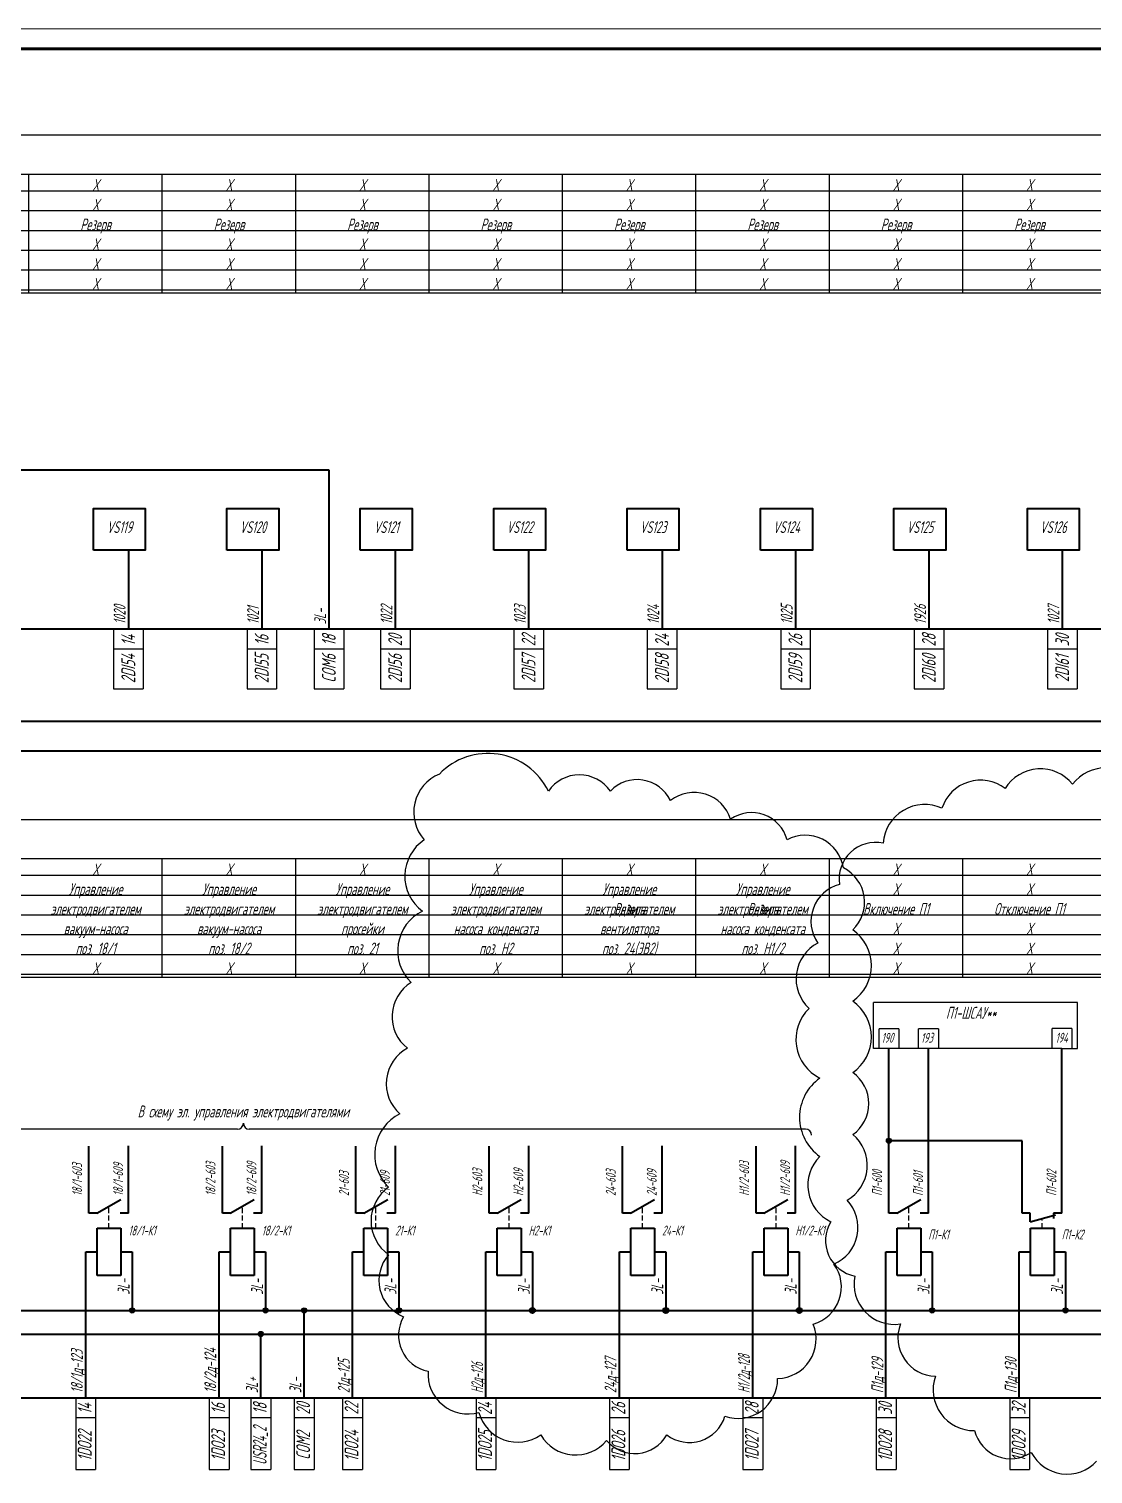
# Model space of a CAD drawing. Header units: millimetres. Extents: x -680 to 9204, y -4430 to 7779.
# Drawn here: x 4007.1 to 4276.1, y 869 to 1234.4 of the extents above; entities that cross this region are included whole.
import ezdxf
from ezdxf.enums import TextEntityAlignment as Align

# ---------------------------------------------------------------- set-up
doc = ezdxf.new("R2010")
doc.units = ezdxf.units.MM
doc.linetypes.add('HIDDEN', pattern=[9.525, 6.35, -3.175])
doc.layers.get('Defpoints').update_dxf_attribs({"color": 33})
for name, color, linetype, lineweight in [('Обводка', 6, 'Continuous', 25), ('Толст.рамка', 7, 'Continuous', 60), ('Тонк.рамка', 10, 'Continuous', 20)]:
    doc.layers.add(name, color=color, linetype=linetype, lineweight=lineweight)
doc.layers.add('ТЕКСТ', color=2, linetype='Continuous')
doc.styles.add('Simplex', font='simplex.shx', dxfattribs={"width": 0.7, "oblique": 15})

msp = doc.modelspace()

# ---------------------------------------------------------------- hatches: boundary and pattern name
h = msp.add_hatch(color=256)
edge = h.paths.add_edge_path()
edge.add_arc((4224.505, 953.251), 0.633, 0, 360)
h = msp.add_hatch(color=256)
edge = h.paths.add_edge_path()
edge.add_arc((4033.22, 910.329), 0.664, 0, 360)
h = msp.add_hatch(color=256)
edge = h.paths.add_edge_path()
edge.add_arc((4066.942, 910.329), 0.664, 0, 360)
h = msp.add_hatch(color=256)
edge = h.paths.add_edge_path()
edge.add_arc((4076.701, 910.329), 0.664, 0, 360)
h = msp.add_hatch(color=256)
edge = h.paths.add_edge_path()
edge.add_arc((4100.665, 910.329), 0.664, 0, 360)
at = {"lineweight": 40}
h = msp.add_hatch(color=256, dxfattribs=at)
edge = h.paths.add_edge_path()
edge.add_arc((4134.387, 910.329), 0.664, 0, 360)
h = msp.add_hatch(color=256)
edge = h.paths.add_edge_path()
edge.add_arc((4235.421, 910.329), 0.664, 0, 360)
h = msp.add_hatch(color=256)
edge = h.paths.add_edge_path()
edge.add_arc((4269.144, 910.329), 0.664, 0, 360)
h = msp.add_hatch(color=256)
edge = h.paths.add_edge_path()
edge.add_arc((4065.731, 904.359), 0.664, 0, 360)
at = {"layer": 'Defpoints', "lineweight": 40}
h = msp.add_hatch(color=256, dxfattribs=at)
edge = h.paths.add_edge_path()
edge.add_arc((4168.109, 910.329), 0.664, 0, 360)
h = msp.add_hatch(color=256, dxfattribs=at)
edge = h.paths.add_edge_path()
edge.add_arc((4201.831, 910.329), 0.664, 0, 360)

# ---------------------------------------------------------------- linework, layer by layer
at = {"lineweight": 40}
for p, q in [((3256.589, 1122.872), (4082.967, 1122.872)), ((4082.967, 1122.872), (4082.967, 1082.652)), ((4032.275, 1102.578), (4032.275, 1082.652)), ((4065.997, 1102.578), (4065.997, 1082.652)), ((4099.72, 1102.578), (4099.72, 1082.652)), ((4133.442, 1102.578), (4133.442, 1082.652)), ((4167.164, 1102.578), (4167.164, 1082.652)), ((4200.886, 1102.578), (4200.886, 1082.652)), ((4234.609, 1102.578), (4234.609, 1082.652)), ((4268.331, 1102.578), (4268.331, 1082.652)), ((4268.331, 1102.578), (4268.331, 1082.652)), ((3271.582, 1082.652), (4376.889, 1082.652)), ((3271.582, 1059.341), (4376.889, 1059.341)), ((3271.582, 1051.848), (4376.889, 1051.848)), ((4123.471, 934.9), (4123.471, 951.914)), ((4133.471, 934.9), (4133.471, 951.929)), ((4125.471, 934.9), (4131.533, 938.4)), ((4125.471, 934.9), (4123.471, 934.9)), ((4133.471, 934.9), (4131.348, 934.9)), ((4021.481, 888.24), (4021.481, 925.166)), ((4033.22, 925.166), (4033.22, 910.329)), ((4055.204, 888.24), (4055.204, 925.166)), ((4066.942, 925.166), (4066.942, 910.329)), ((4088.926, 888.24), (4088.926, 925.166)), ((4100.665, 925.166), (4100.665, 910.329)), ((4122.648, 888.24), (4122.648, 925.166)), ((4134.387, 925.166), (4134.387, 910.329)), ((4223.683, 888.24), (4223.683, 925.166)), ((4235.421, 925.166), (4235.421, 910.329)), ((4257.405, 888.24), (4257.405, 925.166)), ((4269.144, 925.166), (4269.144, 910.329)), ((3256.589, 910.329), (4346.479, 910.329)), ((4076.701, 888.24), (4076.701, 910.329)), ((3256.589, 904.359), (4335.509, 904.359)), ((4065.731, 888.24), (4065.731, 904.359)), ((3261.966, 888.24), (4358.728, 888.24))]:
    msp.add_line(p, q, dxfattribs=at)
at = {"lineweight": 30}
for p, q in [((4028.541, 1082.652), (4028.541, 1067.506)), ((4036.01, 1082.652), (4036.01, 1067.506)), ((4062.263, 1082.652), (4062.263, 1067.506)), ((4069.732, 1082.652), (4069.732, 1067.506)), ((4079.232, 1082.652), (4079.232, 1067.506)), ((4086.701, 1082.652), (4086.701, 1067.506)), ((4095.985, 1082.652), (4095.985, 1067.506)), ((4103.454, 1082.652), (4103.454, 1067.506)), ((4129.707, 1082.652), (4129.707, 1067.506)), ((4137.177, 1082.652), (4137.177, 1067.506)), ((4163.43, 1082.652), (4163.43, 1067.506)), ((4170.899, 1082.652), (4170.899, 1067.506)), ((4197.152, 1082.652), (4197.152, 1067.506)), ((4204.621, 1082.652), (4204.621, 1067.506)), ((4230.874, 1082.652), (4230.874, 1067.506)), ((4238.343, 1082.652), (4238.343, 1067.506)), ((4264.596, 1082.652), (4264.596, 1067.506)), ((4272.065, 1082.652), (4272.065, 1067.506)), ((4028.541, 1077.652), (4036.01, 1077.652)), ((4062.263, 1077.652), (4069.732, 1077.652)), ((4079.232, 1077.652), (4086.701, 1077.652)), ((4095.985, 1077.652), (4103.454, 1077.652)), ((4129.707, 1077.652), (4137.177, 1077.652)), ((4163.43, 1077.652), (4170.899, 1077.652)), ((4197.152, 1077.652), (4204.621, 1077.652)), ((4230.874, 1077.652), (4238.343, 1077.652)), ((4264.596, 1077.652), (4272.065, 1077.652)), ((4028.541, 1067.506), (4036.01, 1067.506)), ((4062.263, 1067.506), (4069.732, 1067.506)), ((4079.232, 1067.506), (4086.701, 1067.506)), ((4095.985, 1067.506), (4103.454, 1067.506)), ((4129.707, 1067.506), (4137.177, 1067.506)), ((4163.43, 1067.506), (4170.899, 1067.506)), ((4197.152, 1067.506), (4204.621, 1067.506)), ((4230.874, 1067.506), (4238.343, 1067.506)), ((4264.596, 1067.506), (4272.065, 1067.506)), ((4220.58, 976.583), (4220.58, 988.166)), ((4272.153, 988.166), (4220.58, 988.166)), ((4272.153, 976.598), (4272.153, 988.181)), ((4268.227, 976.583), (4220.58, 976.583)), ((4268.227, 976.598), (4272.153, 976.598)), ((4018.981, 888.24), (4018.981, 870.106)), ((4023.981, 888.24), (4023.981, 870.106)), ((4052.704, 888.24), (4052.704, 870.106)), ((4057.704, 888.24), (4057.704, 870.106)), ((4063.231, 888.24), (4063.231, 870.106)), ((4068.231, 888.24), (4068.231, 870.106)), ((4074.201, 888.24), (4074.201, 870.106)), ((4079.201, 888.24), (4079.201, 870.106)), ((4086.426, 888.24), (4086.426, 870.106)), ((4091.426, 888.24), (4091.426, 870.106)), ((4120.148, 888.24), (4120.148, 870.106)), ((4125.148, 888.24), (4125.148, 870.106)), ((4153.87, 888.24), (4153.87, 870.106)), ((4158.87, 888.24), (4158.87, 870.106)), ((4187.593, 888.24), (4187.593, 870.106)), ((4192.593, 888.24), (4192.593, 870.106)), ((4221.315, 888.24), (4221.315, 870.106)), ((4226.315, 888.24), (4226.315, 870.106)), ((4255.037, 888.24), (4255.037, 870.106)), ((4260.037, 888.24), (4260.037, 870.106)), ((4018.981, 883.24), (4023.981, 883.24)), ((4052.704, 883.24), (4057.704, 883.24)), ((4063.231, 883.24), (4068.231, 883.24)), ((4074.201, 883.24), (4079.201, 883.24)), ((4086.426, 883.24), (4091.426, 883.24)), ((4120.148, 883.24), (4125.148, 883.24)), ((4153.87, 883.24), (4158.87, 883.24)), ((4187.593, 883.24), (4192.593, 883.24)), ((4221.315, 883.24), (4226.315, 883.24)), ((4255.037, 883.24), (4260.037, 883.24)), ((4018.981, 870.106), (4023.981, 870.106)), ((4052.704, 870.106), (4057.704, 870.106)), ((4063.231, 870.106), (4068.231, 870.106)), ((4074.201, 870.106), (4079.201, 870.106)), ((4086.426, 870.106), (4091.426, 870.106)), ((4120.148, 870.106), (4125.148, 870.106)), ((4153.87, 870.106), (4158.87, 870.106)), ((4187.593, 870.106), (4192.593, 870.106)), ((4221.315, 870.106), (4226.315, 870.106)), ((4255.037, 870.106), (4260.037, 870.106))]:
    msp.add_line(p, q, dxfattribs=at)
for p, q in [((4227.005, 981.583), (4222.005, 981.583)), ((4222.005, 976.583), (4222.005, 981.583)), ((4227.005, 981.583), (4227.005, 976.583)), ((4237.005, 981.583), (4232.005, 981.583)), ((4232.005, 976.583), (4232.005, 981.583)), ((4237.005, 981.583), (4237.005, 976.583)), ((4270.727, 981.598), (4265.727, 981.598)), ((4265.727, 976.598), (4265.727, 981.598)), ((4270.727, 981.598), (4270.727, 976.598))]:
    msp.add_line(p, q)
at = {"lineweight": 40, "ltscale": 0.2}
for p, q in [((4224.505, 934.9), (4224.505, 976.583)), ((4234.505, 934.9), (4234.505, 976.583)), ((4268.227, 934.9), (4268.227, 976.583)), ((4022.304, 934.9), (4022.304, 951.914)), ((4032.304, 934.9), (4032.304, 951.929)), ((4056.026, 934.9), (4056.026, 951.914)), ((4066.026, 934.9), (4066.026, 951.929)), ((4089.748, 934.9), (4089.748, 951.914)), ((4099.748, 934.9), (4099.748, 951.929)), ((4258.227, 953.251), (4224.505, 953.251)), ((4258.227, 934.9), (4258.227, 953.251)), ((4024.304, 934.9), (4030.366, 938.4)), ((4058.026, 934.9), (4064.088, 938.4)), ((4091.748, 934.9), (4097.811, 938.4)), ((4226.505, 934.9), (4232.567, 938.4)), ((4024.304, 934.9), (4022.304, 934.9)), ((4032.304, 934.9), (4030.181, 934.9)), ((4058.026, 934.9), (4056.026, 934.9)), ((4066.026, 934.9), (4063.903, 934.9)), ((4091.748, 934.9), (4089.748, 934.9)), ((4099.748, 934.9), (4097.626, 934.9)), ((4226.505, 934.9), (4224.505, 934.9)), ((4234.505, 934.9), (4232.382, 934.9)), ((4260.227, 934.9), (4258.227, 934.9)), ((4260.227, 932.756), (4260.227, 934.9)), ((4260.227, 932.756), (4266.57, 934.54)), ((4266.105, 934.9), (4266.104, 933.616)), ((4268.227, 934.9), (4266.105, 934.9))]:
    msp.add_line(p, q, dxfattribs=at)
at = {"color": 4, "lineweight": 40, "ltscale": 0.2}
for p, q in [((4024.351, 931.166), (4030.351, 931.166)), ((4024.351, 919.166), (4024.351, 931.166)), ((4030.351, 931.166), (4030.351, 919.166)), ((4058.073, 931.166), (4064.073, 931.166)), ((4058.073, 919.166), (4058.073, 931.166)), ((4064.073, 931.166), (4064.073, 919.166)), ((4091.795, 931.166), (4097.795, 931.166)), ((4091.795, 919.166), (4091.795, 931.166)), ((4097.795, 931.166), (4097.795, 919.166)), ((4125.517, 931.166), (4131.517, 931.166)), ((4125.517, 919.166), (4125.517, 931.166)), ((4131.517, 931.166), (4131.517, 919.166)), ((4226.552, 931.166), (4232.552, 931.166)), ((4226.552, 919.166), (4226.552, 931.166)), ((4232.552, 931.166), (4232.552, 919.166)), ((4260.274, 931.166), (4266.274, 931.166)), ((4260.274, 919.166), (4260.274, 931.166)), ((4266.274, 931.166), (4266.274, 919.166)), ((4021.481, 925.166), (4024.351, 925.166)), ((4030.351, 925.166), (4033.22, 925.166)), ((4055.204, 925.166), (4058.073, 925.166)), ((4064.073, 925.166), (4066.942, 925.166)), ((4088.926, 925.166), (4091.795, 925.166)), ((4097.795, 925.166), (4100.665, 925.166)), ((4122.648, 925.166), (4125.517, 925.166)), ((4131.517, 925.166), (4134.387, 925.166)), ((4223.683, 925.166), (4226.552, 925.166)), ((4232.552, 925.166), (4235.421, 925.166)), ((4257.405, 925.166), (4260.274, 925.166)), ((4266.274, 925.166), (4269.144, 925.166)), ((4030.351, 919.166), (4024.351, 919.166)), ((4064.073, 919.166), (4058.073, 919.166)), ((4097.795, 919.166), (4091.795, 919.166)), ((4131.517, 919.166), (4125.517, 919.166)), ((4232.552, 919.166), (4226.552, 919.166)), ((4266.274, 919.166), (4260.274, 919.166))]:
    msp.add_line(p, q, dxfattribs=at)
at = {"lineweight": 40}
for points in [[(4023.444, 1102.578), (4023.444, 1113.148), (4036.542, 1113.148), (4036.542, 1102.578)], [(4057.166, 1102.578), (4057.166, 1113.148), (4070.264, 1113.148), (4070.264, 1102.578)], [(4090.888, 1102.578), (4090.888, 1113.148), (4103.986, 1113.148), (4103.986, 1102.578)], [(4124.61, 1102.578), (4124.61, 1113.148), (4137.708, 1113.148), (4137.708, 1102.578)], [(4158.333, 1102.578), (4158.333, 1113.148), (4171.431, 1113.148), (4171.431, 1102.578)], [(4192.055, 1102.578), (4192.055, 1113.148), (4205.153, 1113.148), (4205.153, 1102.578)], [(4225.777, 1102.578), (4225.777, 1113.148), (4238.875, 1113.148), (4238.875, 1102.578)], [(4259.499, 1102.578), (4259.499, 1113.148), (4272.597, 1113.148), (4272.597, 1102.578)]]:
    msp.add_lwpolyline(points, close=True, dxfattribs=at)
for centre, radius in [((4224.505, 953.251), 0.633), ((4033.22, 910.329), 0.664), ((4066.942, 910.329), 0.664), ((4076.701, 910.329), 0.664), ((4100.665, 910.329), 0.664), ((4235.421, 910.329), 0.664), ((4269.144, 910.329), 0.664), ((4065.731, 904.359), 0.664)]:
    msp.add_circle(centre, radius)
msp.add_circle((4134.387, 910.329), 0.664, dxfattribs=at)
at = {"layer": 'Defpoints'}
for p, q in [((3269.31, 1193.443), (4344.343, 1193.443)), ((3269.31, 1188.443), (4344.343, 1188.443)), ((3269.31, 1183.443), (4344.343, 1183.443)), ((3269.31, 1178.443), (4344.343, 1178.443)), ((3269.31, 1173.443), (4344.343, 1173.443)), ((3269.31, 1168.443), (4344.343, 1168.443)), ((3269.31, 1020.366), (4344.343, 1020.366)), ((3269.31, 1015.366), (4344.343, 1015.366)), ((3269.31, 1010.366), (4344.343, 1010.366)), ((3269.31, 1005.366), (4344.343, 1005.366)), ((3269.31, 1000.366), (4344.343, 1000.366)), ((3269.31, 995.366), (4344.343, 995.366))]:
    msp.add_line(p, q, dxfattribs=at)
at = {"layer": 'Defpoints', "lineweight": 40}
for p, q in [((4157.193, 934.9), (4157.193, 951.914)), ((4167.193, 934.9), (4167.193, 951.929)), ((4190.915, 934.9), (4190.915, 951.914)), ((4200.915, 934.9), (4200.915, 951.929)), ((4159.193, 934.9), (4165.255, 938.4)), ((4192.915, 934.9), (4198.977, 938.4)), ((4159.193, 934.9), (4157.193, 934.9)), ((4167.193, 934.9), (4165.07, 934.9)), ((4192.915, 934.9), (4190.915, 934.9)), ((4200.915, 934.9), (4198.792, 934.9)), ((4156.37, 888.24), (4156.37, 925.166)), ((4168.109, 925.166), (4168.109, 910.329)), ((4190.093, 888.24), (4190.093, 925.166)), ((4201.831, 925.166), (4201.831, 910.329))]:
    msp.add_line(p, q, dxfattribs=at)
at = {"layer": 'Defpoints', "linetype": 'HIDDEN', "ltscale": 0.2}
for p, q in [((4162.24, 931.166), (4162.24, 936.659)), ((4195.962, 931.166), (4195.962, 936.659))]:
    msp.add_line(p, q, dxfattribs=at)
at = {"layer": 'Defpoints', "lineweight": 40, "ltscale": 0.2}
for p, q in [((4159.24, 931.166), (4165.24, 931.166)), ((4159.24, 919.166), (4159.24, 931.166)), ((4165.24, 931.166), (4165.24, 919.166)), ((4192.962, 931.166), (4198.962, 931.166)), ((4192.962, 919.166), (4192.962, 931.166)), ((4198.962, 931.166), (4198.962, 919.166)), ((4156.37, 925.166), (4159.24, 925.166)), ((4165.24, 925.166), (4168.109, 925.166)), ((4190.093, 925.166), (4192.962, 925.166)), ((4198.962, 925.166), (4201.831, 925.166)), ((4165.24, 919.166), (4159.24, 919.166)), ((4198.962, 919.166), (4192.962, 919.166))]:
    msp.add_line(p, q, dxfattribs=at)
at = {"layer": 'Defpoints', "color": 2}
msp.add_lwpolyline([(4110.865, 1045.951, 0.5205671), (4107.065, 1029.336, 0.5205671), (4107.065, 1029.336, 0.5205671), (4106.59, 1011.298, 0.5205671), (4106.59, 1011.298, 0.5205671), (4103.74, 993.259, 0.5205671), (4103.74, 993.259, 0.5205671), (4102.79, 976.644, 0.5205671), (4102.79, 976.644, 0.5205671), (4100.89, 960.03, 0.5205671), (4100.89, 960.03, 0.5205671), (4098.04, 941.517, 0.5205671), (4098.04, 941.517, 0.5205671), (4098.04, 924.428, 0.5205671), (4098.04, 924.428, 0.5205671), (4101.84, 908.763, 0.5205671), (4101.84, 908.763, 0.5205671), (4108.015, 894.996, 0.5205671), (4108.015, 894.996, 0.5205671), (4120.841, 884.553, 0.5205671), (4120.841, 884.553, 0.5205671), (4136.516, 878.857, 0.5205671), (4136.516, 878.857, 0.5205671), (4153.142, 877.433, 0.5205671), (4153.142, 877.433, 0.5205671), (4168.343, 878.857, 0.5205671), (4168.343, 878.857, 0.5205671), (4183.069, 883.604, 0.5205671), (4183.069, 883.604, 0.5205671), (4196.369, 893.098, 0.5205671), (4196.369, 893.098, 0.5205671), (4205.395, 906.864, 0.5205671), (4205.395, 906.864, 0.5205671), (4210.62, 922.054, 0.5205671), (4210.62, 922.054, 0.5205671), (4213.945, 938.194, 0.5205671), (4213.945, 938.194, 0.5205671), (4215.37, 954.808, 0.5205671), (4215.37, 954.808, 0.5205671), (4215.37, 970.473, 0.5205671), (4215.37, 970.473, 0.5205671), (4215.37, 988.512, 0.5205671), (4215.37, 988.512, 0.5205671), (4215.37, 1006.551, 0.5205671), (4215.37, 1006.551, 0.5205671), (4212.995, 1022.216, 0.5205671), (4212.995, 1022.216, 0.5205671), (4198.744, 1029.336, 0.5205671), (4198.744, 1029.336, 0.5205671), (4184.494, 1034.558, 0.5205671), (4184.494, 1034.558, 0.5205671), (4169.293, 1039.305, 0.5205671), (4169.293, 1039.305, 0.5205671), (4154.092, 1041.678, 0.5205671), (4154.092, 1041.678, 0.5205671), (4138.417, 1041.678, 0.5205671), (4138.417, 1041.678, 0.5205671)], format="xyb", close=True, dxfattribs=at)
msp.add_lwpolyline([(4288.013, 1042.831, 0.5205671), (4270.943, 1043.381, 0.5205671), (4270.943, 1043.381, 0.5205671), (4253.873, 1042.28, 0.5205671), (4253.873, 1042.28, 0.5205671), (4237.904, 1037.328, 0.5205671), (4237.904, 1037.328, 0.5205671), (4223.036, 1028.524, 0.5205671), (4223.036, 1028.524, 0.5205671), (4212.023, 1018.068, 0.5205671), (4212.023, 1018.068, 0.5205671), (4206.517, 1003.211, 0.5205671), (4206.517, 1003.211, 0.5205671), (4204.314, 986.703, 0.5205671), (4204.314, 986.703, 0.5205671), (4207.068, 969.094, 0.5205671), (4207.068, 949.284, 0.5205671), (4207.068, 949.284, 0.5205671), (4209.821, 932.776, 0.5205671), (4209.821, 932.776, 0.5205671), (4215.878, 919.019, 0.5205671), (4215.878, 919.019, 0.5205671), (4227.442, 906.913, 0.5205671), (4227.442, 906.913, 0.5205671), (4236.252, 893.707, 0.5205671), (4236.252, 893.707, 0.5205671), (4246.164, 879.95, 0.5205671), (4246.164, 879.95, 0.5205671), (4260.48, 874.447, 0.5205671), (4260.48, 874.447, 0.5205671), (4277, 872.246, 0.5205671)], format="xyb", dxfattribs=at)
at = {"layer": 'Defpoints', "lineweight": 40}
for centre in [(4168.109, 910.329), (4201.831, 910.329)]:
    msp.add_circle(centre, 0.664, dxfattribs=at)
at = {"layer": 'Обводка', "lineweight": 30}
for p, q in [((3265.231, 1207.596), (4344.343, 1207.596)), ((4344.343, 1197.596), (3265.231, 1197.596)), ((4007.12, 1167.596), (4007.12, 1197.596)), ((4040.843, 1167.596), (4040.843, 1197.596)), ((4074.565, 1167.596), (4074.565, 1197.596)), ((4108.287, 1167.596), (4108.287, 1197.596)), ((4142.009, 1167.596), (4142.009, 1197.596)), ((4175.731, 1167.596), (4175.731, 1197.596)), ((4209.454, 1167.596), (4209.454, 1197.596)), ((4243.176, 1167.596), (4243.176, 1197.596)), ((4344.343, 1167.596), (3265.231, 1167.596)), ((3265.231, 1034.519), (4344.343, 1034.519)), ((4344.343, 1024.519), (3265.231, 1024.519)), ((4040.843, 994.519), (4040.843, 1024.519)), ((4074.565, 994.519), (4074.565, 1024.519)), ((4108.287, 994.519), (4108.287, 1024.519)), ((4142.009, 994.519), (4142.009, 1024.519)), ((4175.731, 994.519), (4175.731, 1024.519)), ((4209.454, 994.519), (4209.454, 1024.519)), ((4243.176, 994.519), (4243.176, 1024.519)), ((4344.343, 994.519), (3265.231, 994.519))]:
    msp.add_line(p, q, dxfattribs=at)
at = {"layer": 'Обводка'}
for p, q in [((4059.825, 956.183), (3886.388, 956.183)), ((4203.452, 956.183), (4062.825, 956.183))]:
    msp.add_line(p, q, dxfattribs=at)
at = {"layer": 'Обводка', "linetype": 'HIDDEN', "ltscale": 0.2}
for p, q in [((4027.351, 931.166), (4027.351, 936.659)), ((4061.073, 931.166), (4061.073, 936.659)), ((4094.795, 931.166), (4094.795, 936.659)), ((4128.517, 931.166), (4128.517, 936.659)), ((4229.552, 931.166), (4229.552, 936.659)), ((4263.274, 931.166), (4263.274, 933.613))]:
    msp.add_line(p, q, dxfattribs=at)
at = {"layer": 'Обводка'}
for centre, start, end in [((4059.825, 957.683), 270, 0), ((4062.825, 957.683), 180, 270), ((4203.452, 954.683), 0, 90)]:
    msp.add_arc(centre, 1.5, start, end, dxfattribs=at)
at = {"layer": 'Толст.рамка'}
msp.add_line((3212.905, 1229.395), (4629.655, 1229.395), dxfattribs=at)
at = {"layer": 'Тонк.рамка', "color": 1}
msp.add_line((4634.655, 1234.395), (3192.905, 1234.395), dxfattribs=at)

# ---------------------------------------------------------------- texts
at = {"layer": 'Defpoints', "style": 'Simplex', "oblique": 15, "width": 0.6}
for s, p in [('Х', (4023.981, 1193.443)), ('Х', (4023.981, 1193.443)), ('Х', (4057.704, 1193.443)), ('Х', (4057.704, 1193.443)), ('Х', (4091.426, 1193.443)), ('Х', (4091.426, 1193.443)), ('Х', (4125.148, 1193.443)), ('Х', (4125.148, 1193.443)), ('Х', (4158.87, 1193.443)), ('Х', (4158.87, 1193.443)), ('Х', (4192.593, 1193.443)), ('Х', (4192.593, 1193.443)), ('Х', (4226.315, 1193.443)), ('Х', (4226.315, 1193.443)), ('Х', (4260.037, 1193.443)), ('Х', (4260.037, 1193.443)), ('Х', (4023.981, 1188.443)), ('Х', (4057.704, 1188.443)), ('Х', (4091.426, 1188.443)), ('Х', (4125.148, 1188.443)), ('Х', (4158.87, 1188.443)), ('Х', (4192.593, 1188.443)), ('Х', (4226.315, 1188.443)), ('Х', (4260.037, 1188.443)), ('Х', (4023.981, 1178.443)), ('Х', (4057.704, 1178.443)), ('Х', (4091.426, 1178.443)), ('Х', (4125.148, 1178.443)), ('Х', (4158.87, 1178.443)), ('Х', (4192.593, 1178.443)), ('Х', (4226.315, 1178.443)), ('Х', (4260.037, 1178.443)), ('Х', (4023.981, 1173.443)), ('Х', (4057.704, 1173.443)), ('Х', (4091.426, 1173.443)), ('Х', (4125.148, 1173.443)), ('Х', (4158.87, 1173.443)), ('Х', (4192.593, 1173.443)), ('Х', (4226.315, 1173.443)), ('Х', (4260.037, 1173.443)), ('Х', (4023.981, 1168.443)), ('Х', (4023.981, 1168.443)), ('Х', (4057.704, 1168.443)), ('Х', (4057.704, 1168.443)), ('Х', (4091.426, 1168.443)), ('Х', (4091.426, 1168.443)), ('Х', (4125.148, 1168.443)), ('Х', (4125.148, 1168.443)), ('Х', (4158.87, 1168.443)), ('Х', (4158.87, 1168.443)), ('Х', (4192.593, 1168.443)), ('Х', (4192.593, 1168.443)), ('Х', (4226.315, 1168.443)), ('Х', (4226.315, 1168.443)), ('Х', (4260.037, 1168.443)), ('Х', (4260.037, 1168.443)), ('Х', (4023.981, 1020.366)), ('Х', (4057.704, 1020.366)), ('Х', (4091.426, 1020.366)), ('Х', (4125.148, 1020.366)), ('Х', (4158.87, 1020.366)), ('Х', (4192.593, 1020.366)), ('Х', (4226.315, 1020.366)), ('Х', (4260.037, 1020.366)), ('Управление', (4158.87, 1015.366)), ('Управление', (4192.593, 1015.366)), ('Х', (4226.315, 1015.366)), ('Х', (4260.037, 1015.366)), ('электродвигателем', (4158.87, 1010.366)), ('электродвигателем', (4192.593, 1010.366)), ('вентилятора', (4158.87, 1005.366)), ('насоса конденсата', (4192.593, 1005.366)), ('Х', (4226.315, 1005.366)), ('Х', (4260.037, 1005.366)), ('поз. 24(ЭВ2)', (4158.87, 1000.366)), ('поз. Н1/2', (4192.593, 1000.366)), ('Х', (4226.315, 1000.366)), ('Х', (4260.037, 1000.366)), ('Х', (4023.981, 995.366)), ('Х', (4057.704, 995.366)), ('Х', (4091.426, 995.366)), ('Х', (4125.148, 995.366)), ('Х', (4158.87, 995.366)), ('Х', (4192.593, 995.366)), ('Х', (4226.315, 995.366)), ('Х', (4260.037, 995.366))]:
    msp.add_text(s, height=3, dxfattribs=at).set_placement(p, align=Align.CENTER)
at = {"layer": 'Defpoints', "style": 'Simplex', "oblique": 15}
for s, height, width, p in [('Н1/2-603', 2.5, 0.6, (4189.167, 939.305)), ('Н1/2-609', 2.5, 0.6, (4199.528, 939.305)), ('24-603', 2.5, 0.6, (4155.444, 939.305)), ('24-609', 2.5, 0.6, (4165.805, 939.305)), ('24д-127', 3, 0.6, (4155.64, 889.432)), ('Н1/2д-128', 3, 0.5, (4189.362, 889.432))]:
    msp.add_text(s, height=height, rotation=90, dxfattribs=dict(at, width=width)).set_placement(p)
at = {"layer": 'Defpoints', "style": 'Simplex', "oblique": 15, "width": 0.6}
for s, p in [('24-К1', (4167.137, 929.291)), ('Н1/2-К1', (4200.859, 929.291))]:
    msp.add_text(s, height=2.5, dxfattribs=at).set_placement(p)
for p in [(4167.452, 918.277), (4201.174, 918.277)]:
    msp.add_text('3L-', height=3, rotation=90, dxfattribs=at).set_placement(p, align=Align.RIGHT)
at = {"layer": 'Обводка', "style": 'Simplex', "oblique": 15, "width": 0.6}
for s, p in [('18', (4084.686, 1079.783)), ('20', (4101.439, 1079.783)), ('22', (4135.161, 1079.783)), ('26', (4202.606, 1079.783)), ('28', (4236.328, 1079.783)), ('30', (4270.05, 1079.783)), ('14', (4033.995, 1079.783)), ('16', (4067.717, 1079.783)), ('24', (4168.884, 1079.783))]:
    msp.add_text(s, height=3.5, rotation=90, dxfattribs=at).set_placement(p, align=Align.CENTER)
at = {"layer": 'Обводка', "lineweight": -3, "style": 'Simplex', "oblique": 15}
for s, width, p in [('2DI54', 0.6, (4033.995, 1072.625)), ('2DI55', 0.6, (4067.717, 1072.625)), ('COM6', 0.6, (4084.686, 1072.625)), ('2DI56', 0.6, (4101.439, 1072.625)), ('2DI57', 0.6, (4135.161, 1072.625)), ('2DI58', 0.6, (4168.884, 1072.625)), ('2DI59', 0.6, (4202.606, 1072.625)), ('2DI60', 0.6, (4236.328, 1072.625)), ('2DI61', 0.6, (4270.05, 1072.625)), ('14', 0.6, (4022.981, 885.49)), ('16', 0.6, (4056.704, 885.49)), ('18', 0.6, (4067.231, 885.49)), ('20', 0.6, (4078.201, 885.49)), ('22', 0.6, (4090.426, 885.49)), ('24', 0.6, (4124.148, 885.49)), ('26', 0.6, (4157.87, 885.49)), ('28', 0.6, (4191.593, 885.49)), ('30', 0.6, (4225.315, 885.49)), ('32', 0.6, (4259.037, 885.49)), ('USR24_2', 0.5, (4067.231, 876.078)), ('1DО22', 0.6, (4022.981, 876.078)), ('1DО23', 0.6, (4056.704, 876.078)), ('COM2', 0.6, (4078.201, 876.078)), ('1DО24', 0.6, (4090.426, 876.078)), ('1DО25', 0.6, (4124.148, 876.078)), ('1DО26', 0.6, (4157.87, 876.078)), ('1DО27', 0.6, (4191.593, 876.078)), ('1DО28', 0.6, (4225.315, 876.078)), ('1DО29', 0.6, (4259.037, 876.078))]:
    msp.add_text(s, height=3.5, rotation=90, dxfattribs=dict(at, width=width)).set_placement(p, align=Align.CENTER)
at = {"layer": 'ТЕКСТ', "style": 'Simplex', "oblique": 15, "width": 0.6}
for s, height, p in [('Резерв', 3, (4023.981, 1183.443)), ('Резерв', 3, (4057.704, 1183.443)), ('Резерв', 3, (4091.426, 1183.443)), ('Резерв', 3, (4125.148, 1183.443)), ('Резерв', 3, (4158.87, 1183.443)), ('Резерв', 3, (4192.593, 1183.443)), ('Резерв', 3, (4226.315, 1183.443)), ('Резерв', 3, (4260.037, 1183.443)), ('VS119', 3, (4029.993, 1106.91)), ('VS120', 3, (4063.715, 1106.91)), ('VS121', 3, (4097.437, 1106.91)), ('VS122', 3, (4131.159, 1106.91)), ('VS123', 3, (4164.882, 1106.91)), ('VS124', 3, (4198.604, 1106.91)), ('VS125', 3, (4232.326, 1106.91)), ('VS126', 3, (4266.048, 1106.91)), ('Управление', 3, (4125.148, 1015.366)), ('электродвигателем', 3, (4125.148, 1010.366)), ('Включение П1', 3, (4226.315, 1010.366)), ('Отключение П1', 3, (4260.037, 1010.366)), ('насоса конденсата', 3, (4125.148, 1005.366)), ('поз. Н2', 3, (4125.148, 1000.366)), ('190', 2.5, (4224.106, 978.039)), ('193', 2.5, (4234.106, 978.039)), ('194', 2.5, (4268.145, 978.054))]:
    msp.add_text(s, height=height, dxfattribs=at).set_placement(p, align=Align.CENTER)
at = {"layer": 'ТЕКСТ', "style": 'Simplex', "oblique": 15}
for s, height, width, p in [('1020', 3, 0.6, (4031.545, 1083.844)), ('1022', 3, 0.6, (4098.989, 1083.844)), ('1023', 3, 0.6, (4132.711, 1083.844)), ('1025', 3, 0.6, (4200.156, 1083.844)), ('1926', 3, 0.6, (4233.878, 1083.844)), ('1027', 3, 0.6, (4267.6, 1083.844)), ('1021', 3, 0.6, (4065.267, 1083.844)), ('1024', 3, 0.6, (4166.434, 1083.844)), ('18/1-603', 2.5, 0.6, (4020.555, 939.305)), ('18/1-609', 2.5, 0.6, (4030.916, 939.305)), ('18/2-603', 2.5, 0.6, (4054.278, 939.305)), ('18/2-609', 2.5, 0.6, (4064.639, 939.305)), ('Н2-603', 2.5, 0.6, (4121.722, 939.305)), ('Н2-609', 2.5, 0.6, (4132.083, 939.305)), ('21-603', 2.5, 0.6, (4088, 939.305)), ('21-609', 2.5, 0.6, (4098.361, 939.305)), ('П1-600', 2.5, 0.6, (4222.757, 939.305)), ('П1-601', 2.5, 0.6, (4233.118, 939.305)), ('П1-602', 2.5, 0.6, (4266.84, 939.305)), ('18/1д-123', 3, 0.6, (4020.751, 889.432)), ('18/2д-124', 3, 0.6, (4054.473, 889.432)), ('21д-125', 3, 0.6, (4088.195, 889.432)), ('Н2д-126', 3, 0.5, (4121.917, 889.432)), ('П1д-129', 3, 0.6, (4223.084, 889.432)), ('П1д-130', 3, 0.6, (4256.806, 889.432))]:
    msp.add_text(s, height=height, rotation=90, dxfattribs=dict(at, width=width)).set_placement(p)
at = {"layer": 'ТЕКСТ', "color": 1, "style": 'Simplex', "oblique": 15, "width": 0.6}
for s, p in [('3L-', (4082.236, 1083.844)), ('3L+', (4065, 889.432)), ('3L-', (4075.971, 889.432))]:
    msp.add_text(s, height=3, rotation=90, dxfattribs=at).set_placement(p)
at = {"layer": 'ТЕКСТ', "color": 2, "style": 'Simplex', "oblique": 15, "width": 0.6}
for s, p in [('Управление', (4023.981, 1015.366)), ('Управление', (4057.704, 1015.366)), ('Управление', (4091.426, 1015.366)), ('электродвигателем', (4023.981, 1010.366)), ('электродвигателем', (4057.704, 1010.366)), ('электродвигателем', (4091.426, 1010.366)), ('Резерв', (4158.87, 1010.366)), ('Резерв', (4192.593, 1010.366)), ('вакуум-насоса', (4023.981, 1005.366)), ('вакуум-насоса', (4057.704, 1005.366)), ('просейки', (4091.426, 1005.366)), ('поз. 18/1', (4023.981, 1000.366)), ('поз. 18/2', (4057.704, 1000.366)), ('поз. 21', (4091.426, 1000.366))]:
    msp.add_text(s, height=3, dxfattribs=at).set_placement(p, align=Align.CENTER)
at = {"layer": 'ТЕКСТ', "color": 1, "style": 'Simplex', "oblique": 15, "width": 0.6}
for s, p in [('П1-ШСАУ**', (4245.272, 984.106)), ('В схему эл. управления электродвигателями', (4061.325, 959.159))]:
    msp.add_text(s, height=3, dxfattribs=at).set_placement(p, align=Align.CENTER)
at = {"layer": 'ТЕКСТ', "style": 'Simplex', "oblique": 15, "width": 0.6}
for s, p in [('18/1-К1', (4032.248, 929.291)), ('18/2-К1', (4065.97, 929.291)), ('21-К1', (4099.693, 929.291)), ('Н2-К1', (4133.415, 929.291)), ('П1-К1', (4234.449, 928.289)), ('П1-К2', (4268.172, 928.289))]:
    msp.add_text(s, height=2.5, dxfattribs=at).set_placement(p)
at = {"layer": 'ТЕКСТ', "color": 1, "style": 'Simplex', "oblique": 15, "width": 0.6}
for p in [(4032.563, 918.277), (4066.285, 918.277), (4100.007, 918.277), (4133.729, 918.277), (4234.764, 918.277), (4268.486, 918.277)]:
    msp.add_text('3L-', height=3, rotation=90, dxfattribs=at).set_placement(p, align=Align.RIGHT)

doc.saveas('drawing.dxf')
